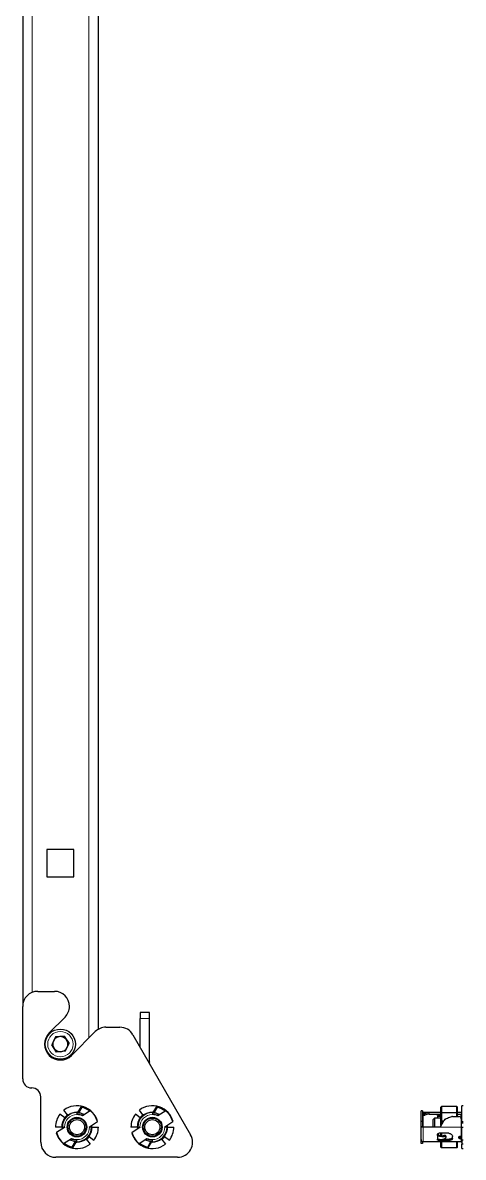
# Model space of a CAD drawing. Header units: millimetres. Extents: x -287 to 523, y -14 to 1990.
# Drawn here: x 119.4 to 265.5, y 134.3 to 510.3 of the extents above; entities that cross this region are included whole.
import ezdxf

# ---------------------------------------------------------------- set-up
doc = ezdxf.new("R2010")
doc.units = ezdxf.units.MM

msp = doc.modelspace()

# ---------------------------------------------------------------- linework, layer by layer
at = {"color": 8, "linetype": 'Continuous', "lineweight": 18}
for p, q in [((122.54, 1848.26), (122.54, 188.89)), ((141.34, 173.74), (141.34, 1848.26)), ((158.44, 180.26), (161.44, 180.26)), ((161.2, 165.86), (161.44, 165.86)), ((252.22, 148.01), (252.22, 144.26)), ((264.82, 147.71), (264.82, 148.61)), ((252.22, 144.26), (252.22, 139.41)), ((264.82, 144.26), (257.82, 144.26)), ((264.82, 141.31), (264.82, 144.26)), ((257.42, 140.32), (257.42, 139.87)), ((260.72, 139.87), (260.72, 140.32)), ((264.57, 140.81), (264.57, 140.41)), ((264.82, 139.41), (264.82, 140.41))]:
    msp.add_line(p, q, dxfattribs=at)
at = {"color": 7, "linetype": 'Continuous', "lineweight": 25}
for p, q in [((144.44, 1848.26), (144.44, 176.64)), ((119.44, 1819.06), (119.44, 184.26)), ((136.44, 236.26), (127.44, 236.26)), ((127.44, 236.26), (127.44, 227.26)), ((136.44, 227.26), (136.44, 236.26)), ((127.44, 227.26), (136.44, 227.26)), ((124.44, 189.26), (129.94, 189.26)), ((119.44, 160.26), (119.44, 184.26)), ((134.94, 184.26), (134.94, 184.26)), ((133.48, 180.72), (128.23, 175.47)), ((161.44, 182.26), (158.44, 182.26)), ((158.44, 182.26), (158.44, 180.26)), ((161.44, 180.26), (161.44, 182.26)), ((147.05, 177.37), (151.67, 177.37)), ((158.44, 170.64), (158.44, 180.26)), ((161.44, 165.86), (161.44, 180.26)), ((130.31, 174.14), (129.07, 171.53)), ((133.18, 174.37), (130.31, 174.14)), ((133.18, 174.37), (134.82, 171.99)), ((135.66, 168.05), (143.51, 175.91)), ((156, 174.87), (175.11, 141.76)), ((130.7, 169.16), (129.07, 171.53)), ((133.58, 169.39), (130.7, 169.16)), ((133.58, 169.39), (134.82, 171.99)), ((161.44, 165.86), (161.42, 165.48)), ((125.44, 139.26), (125.44, 154.26)), ((137.74, 149.07), (138.91, 151.11)), ((139.01, 150.88), (137.95, 149.04)), ((138.91, 151.11), (139.01, 150.88)), ((162.74, 149.07), (163.91, 151.11)), ((164.01, 150.88), (162.95, 149.04)), ((163.91, 151.11), (164.01, 150.88)), ((258.24, 151.11), (258.12, 150.88)), ((258.12, 148.93), (258.12, 150.88)), ((258.24, 151.11), (258.24, 148.96)), ((263.32, 151.11), (258.24, 151.11)), ((263.32, 148.96), (263.32, 151.11)), ((263.52, 150.98), (263.32, 151.11)), ((263.52, 150.98), (263.52, 148.94)), ((265.52, 151.36), (265.02, 151.36)), ((265.02, 146.1), (265.02, 151.36)), ((133.39, 147.38), (131.81, 148.58)), ((134.33, 148.32), (133.12, 149.9)), ((134.28, 148.3), (133.4, 147.43)), ((137.44, 149.31), (137.44, 149.11)), ((137.44, 149.31), (137.87, 149.29)), ((137.44, 149.11), (137.44, 148.41)), ((137.44, 148.56), (137.47, 148.61)), ((137.69, 148.58), (137.59, 148.41)), ((141.86, 149.69), (139.25, 148)), ((139.49, 148.66), (139.28, 148.21)), ((158.39, 147.38), (156.81, 148.58)), ((159.33, 148.32), (158.12, 149.9)), ((159.28, 148.3), (158.4, 147.43)), ((162.44, 149.31), (162.44, 149.11)), ((162.44, 149.31), (162.87, 149.29)), ((162.44, 149.11), (162.44, 148.41)), ((162.44, 148.56), (162.47, 148.61)), ((162.69, 148.58), (162.59, 148.41)), ((166.86, 149.69), (164.25, 148)), ((164.49, 148.66), (164.28, 148.21)), ((251.52, 146.09), (251.52, 149.69)), ((252.02, 149.69), (251.52, 149.69)), ((252.02, 149.69), (252.02, 146.09)), ((254.22, 149.11), (252.22, 149.11)), ((252.72, 148.66), (252.22, 148.66)), ((252.22, 148.66), (252.22, 148.21)), ((252.22, 148.21), (252.72, 148.21)), ((252.72, 148.21), (252.72, 148.66)), ((254.22, 148.61), (254.22, 149.11)), ((258.12, 149.11), (254.22, 149.11)), ((254.22, 148.61), (258.12, 148.61)), ((256.02, 147.26), (255.52, 146.76)), ((255.52, 144.26), (255.52, 146.76)), ((258.12, 147.26), (256.02, 147.26)), ((256.02, 147.26), (256.02, 144.26)), ((256.92, 147.97), (256.92, 147.8)), ((256.92, 147.8), (258.12, 147.92)), ((256.92, 147.8), (256.92, 147.26)), ((257.42, 148.21), (258.12, 148.21)), ((258.24, 148.96), (258.12, 148.93)), ((258.12, 146.26), (258.12, 148.93)), ((263.32, 148.96), (258.24, 148.96)), ((258.24, 148.96), (258.24, 146.26)), ((261.92, 147.76), (264.07, 147.76)), ((263.52, 148.94), (263.32, 148.96)), ((263.32, 147.76), (263.32, 148.96)), ((264.82, 149.11), (263.52, 149.11)), ((263.52, 148.94), (263.52, 147.76)), ((263.52, 148.61), (264.82, 148.61)), ((264.72, 148.41), (263.52, 148.41)), ((264.72, 148.41), (264.72, 147.39)), ((264.72, 147.71), (264.82, 147.71)), ((265.02, 147.26), (264.78, 147.26)), ((264.82, 147.01), (264.82, 144.26)), ((132.39, 144.26), (130.34, 144.26)), ((133.3, 144.13), (130.69, 142.44)), ((132.39, 144.26), (132.59, 144.26)), ((132.59, 144.26), (133.29, 144.26)), ((132.59, 143.68), (132.59, 144.26)), ((133.09, 144.26), (133.09, 144)), ((141.59, 144.39), (144.2, 146.09)), ((142.29, 144.26), (141.59, 144.26)), ((141.79, 144.26), (141.79, 144.52)), ((142.29, 144.85), (142.29, 144.26)), ((142.49, 144.26), (142.29, 144.26)), ((142.49, 144.26), (144.54, 144.26)), ((144.16, 146.06), (144.3, 146.1)), ((157.39, 144.26), (155.34, 144.26)), ((158.3, 144.13), (155.69, 142.44)), ((157.39, 144.26), (157.59, 144.26)), ((157.59, 144.26), (158.29, 144.26)), ((157.59, 143.68), (157.59, 144.26)), ((158.09, 144.26), (158.09, 144)), ((166.59, 144.39), (169.2, 146.09)), ((167.29, 144.26), (166.59, 144.26)), ((166.79, 144.26), (166.79, 144.52)), ((167.29, 144.85), (167.29, 144.26)), ((167.49, 144.26), (167.29, 144.26)), ((167.49, 144.26), (169.54, 144.26)), ((169.16, 146.06), (169.3, 146.1)), ((252.02, 146.09), (251.52, 146.09)), ((251.52, 144.39), (251.52, 146.09)), ((252.02, 144.39), (251.52, 144.39)), ((251.52, 144.26), (251.52, 144.39)), ((252.22, 144.26), (251.52, 144.26)), ((251.52, 140.11), (251.52, 144.26)), ((252.02, 146.09), (252.02, 144.39)), ((252.02, 144.39), (252.02, 144.26)), ((257.82, 144.26), (252.22, 144.26)), ((258.98, 146.26), (257.82, 144.26)), ((258.24, 146.26), (258.12, 146.26)), ((258.12, 144.78), (258.12, 146.26)), ((258.98, 146.26), (258.24, 146.26)), ((258.24, 146.26), (258.24, 144.98)), ((265.02, 145.71), (264.82, 145.71)), ((265.02, 144.26), (264.82, 144.26)), ((265.02, 146.1), (265.52, 146.1)), ((265.02, 145.57), (265.02, 146.1)), ((265.52, 145.57), (265.02, 145.57)), ((265.02, 139.94), (265.02, 144.26)), ((265.02, 144.26), (265.52, 144.26)), ((130.72, 142.46), (130.59, 142.42)), ((133.03, 138.83), (135.64, 140.53)), ((135.39, 139.87), (135.61, 140.32)), ((135.88, 137.65), (136.94, 139.48)), ((137.15, 139.45), (135.98, 137.42)), ((137.44, 139.21), (137.02, 139.23)), ((137.2, 139.94), (137.3, 140.12)), ((137.44, 139.96), (137.42, 139.92)), ((137.44, 139.41), (137.44, 140.11)), ((137.44, 139.21), (137.44, 139.41)), ((140.56, 140.21), (141.77, 138.63)), ((140.61, 140.22), (141.48, 141.09)), ((141.5, 141.15), (143.08, 139.94)), ((155.72, 142.46), (155.59, 142.42)), ((158.03, 138.83), (160.64, 140.53)), ((160.39, 139.87), (160.61, 140.32)), ((160.88, 137.65), (161.94, 139.48)), ((162.15, 139.45), (160.98, 137.42)), ((162.44, 139.21), (162.02, 139.23)), ((162.2, 139.94), (162.3, 140.12)), ((162.44, 139.96), (162.42, 139.92)), ((162.44, 139.41), (162.44, 140.11)), ((162.44, 139.21), (162.44, 139.41)), ((165.56, 140.21), (166.77, 138.63)), ((165.61, 140.22), (166.48, 141.09)), ((166.5, 141.15), (168.08, 139.94)), ((251.52, 138.83), (251.52, 140.11)), ((252.02, 139.44), (252.02, 138.83)), ((254.22, 139.41), (252.22, 139.41)), ((264.82, 139.41), (254.22, 139.41)), ((256.92, 141.45), (256.92, 141.77)), ((256.92, 141.45), (256.92, 140.31)), ((256.92, 140.1), (256.92, 140.31)), ((260.72, 142.21), (257.42, 142.21)), ((260.72, 139.87), (257.42, 139.87)), ((258.12, 141.49), (258.12, 142.21)), ((258.12, 137.65), (258.12, 139.41)), ((258.24, 142.21), (258.24, 141.44)), ((258.24, 139.41), (258.24, 137.42)), ((259, 140.32), (260.72, 140.32)), ((259.81, 141.21), (259.57, 141.5)), ((259.85, 141.07), (259.85, 141.04)), ((261.92, 140.51), (261.92, 141.19)), ((263.32, 137.42), (263.32, 139.41)), ((263.52, 139.41), (263.52, 137.55)), ((264.02, 140.77), (264.02, 140.89)), ((264.57, 141.31), (264.82, 141.31)), ((264.57, 140.81), (264.82, 140.81)), ((264.57, 140.41), (264.82, 140.41)), ((264.72, 141.31), (264.72, 140.81)), ((264.72, 141.26), (264.98, 141.26)), ((265.52, 139.94), (265.02, 139.94)), ((265.02, 139.94), (265.02, 138.63)), ((135.88, 137.65), (135.98, 137.42)), ((160.88, 137.65), (160.98, 137.42)), ((252.02, 138.83), (251.52, 138.83)), ((258.12, 137.65), (258.24, 137.42)), ((263.32, 137.42), (258.24, 137.42)), ((263.32, 137.42), (263.52, 137.55)), ((265.52, 138.63), (265.02, 138.63)), ((265.02, 137.16), (265.02, 138.63)), ((265.02, 137.16), (265.52, 137.16)), ((170.78, 134.26), (130.44, 134.26))]:
    msp.add_line(p, q, dxfattribs=at)
at = {"color": 7, "linetype": 'Continuous', "lineweight": 25, "flags": 128}
for points in [[(252.22, 149.11), (252.09, 149.1), (252.02, 149.08)], [(265.02, 148.64), (264.96, 148.63), (264.82, 148.61)], [(265.02, 147.74), (264.96, 147.72), (264.82, 147.71)], [(264.72, 141.14), (264.77, 141.23), (264.78, 141.26)], [(265.02, 141.19), (265.02, 141.21), (265.01, 141.23), (264.99, 141.26), (264.96, 141.27), (264.93, 141.29), (264.9, 141.3), (264.86, 141.31), (264.82, 141.31)], [(265.02, 140.79), (264.96, 140.8), (264.82, 140.81)]]:
    msp.add_lwpolyline(points, dxfattribs=at)
at = {"color": 7, "linetype": 'Continuous', "lineweight": 25}
for centre, radius in [((131.94, 171.76), 5), ((137.44, 144.26), 3.25), ((137.44, 144.26), 3), ((137.44, 144.26), 2.5), ((162.44, 144.26), 3.25), ((162.44, 144.26), 3), ((162.44, 144.26), 2.5)]:
    msp.add_circle(centre, radius, dxfattribs=at)
at = {"color": 8, "linetype": 'Continuous', "lineweight": 18}
msp.add_circle((131.94, 171.76), 4.2, dxfattribs=at)
at = {"color": 7, "linetype": 'Continuous', "lineweight": 25}
for centre, radius, start, end in [((124.44, 184.26), 5, 90, 180), ((129.94, 184.26), 5, 0, 90), ((129.94, 184.26), 5, 315, 0), ((147.05, 172.37), 5, 90, 135), ((151.67, 172.37), 5, 30, 90), ((131.94, 171.76), 5.25, 135, 315), ((131.94, 171.76), 2.5, 94.5743, 154.5743), ((131.94, 171.76), 2.5, 34.5743, 94.5743), ((131.94, 171.76), 2.5, 334.5743, 34.5743), ((131.94, 171.76), 2.5, 154.5743, 214.5743), ((131.94, 171.76), 2.5, 214.5743, 274.5743), ((131.94, 171.76), 2.5, 274.5743, 334.5743), ((122.44, 160.26), 3, 180, 270), ((122.44, 154.26), 3, 0, 90), ((137.44, 144.26), 7.1, 15, 127.5), ((137.44, 144.26), 7, 50.8871, 77.8871), ((137.44, 144.26), 6.8, 51.4319, 76.6644), ((162.44, 144.26), 7.1, 15, 127.5), ((162.44, 144.26), 7, 50.8871, 77.8871), ((162.44, 144.26), 6.8, 51.4319, 76.6644), ((137.44, 144.26), 7.1, 142.5, 180), ((137.44, 144.26), 4.85, 90, 180), ((137.44, 144.26), 4.15, 64.203, 90), ((137.44, 144.26), 7, 15.1129, 50.8871), ((162.44, 144.26), 7.1, 142.5, 180), ((162.44, 144.26), 4.85, 90, 180), ((162.44, 144.26), 4.15, 64.203, 90), ((162.44, 144.26), 7, 15.1129, 50.8871), ((252.22, 148.41), 0.2, 90, 180), ((261.92, 147.01), 0.75, 90, 105.0484), ((264.07, 147.01), 0.75, 0, 90), ((264.82, 149.31), 0.2, 270, 0), ((264.92, 147.34), 0.0996, 305.5332, 356.0721), ((137.44, 144.26), 4.15, 180, 181.797), ((137.44, 144.26), 4.85, 270, 0), ((137.44, 144.26), 4.15, 0, 1.797), ((137.44, 144.26), 7.1, 322.5, 0), ((162.44, 144.26), 4.15, 180, 181.797), ((162.44, 144.26), 4.85, 270, 0), ((162.44, 144.26), 4.15, 0, 1.797), ((162.44, 144.26), 7.1, 322.5, 0), ((130.44, 139.26), 5, 180, 270), ((137.44, 144.26), 7.1, 195, 307.5), ((137.44, 144.26), 7, 195.1129, 230.8871), ((137.44, 144.26), 4.15, 244.203, 270), ((162.44, 144.26), 7.1, 195, 307.5), ((162.44, 144.26), 7, 195.1129, 230.8871), ((162.44, 144.26), 4.15, 244.203, 270), ((170.78, 139.26), 5, 270, 30), ((252.22, 140.11), 0.7, 180, 270), ((264.84, 140.23), 0.183, 7.3339, 95.8124), ((264.82, 139.21), 0.2, 0, 90), ((137.44, 144.26), 7, 230.8871, 257.8871), ((137.44, 144.26), 6.8, 231.4319, 256.6644), ((162.44, 144.26), 7, 230.8871, 257.8871), ((162.44, 144.26), 6.8, 231.4319, 256.6644)]:
    msp.add_arc(centre, radius, start, end, dxfattribs=at)
at = {"color": 8, "linetype": 'Continuous', "lineweight": 18}
for centre, radius, start, end in [((137.44, 144.26), 5.05, 142.5, 180), ((137.44, 144.26), 4.15, 90, 180), ((137.44, 144.26), 5.05, 90, 127.5), ((162.44, 144.26), 5.05, 142.5, 180), ((162.44, 144.26), 4.15, 90, 180), ((162.44, 144.26), 5.05, 90, 127.5), ((137.44, 144.26), 4.15, 270, 0), ((137.44, 144.26), 5.05, 322.5, 0), ((162.44, 144.26), 4.15, 270, 0), ((162.44, 144.26), 5.05, 322.5, 0), ((137.44, 144.26), 5.05, 270, 307.5), ((162.44, 144.26), 5.05, 270, 307.5)]:
    msp.add_arc(centre, radius, start, end, dxfattribs=at)
at = {"color": 7, "linetype": 'Continuous', "lineweight": 25}
for points, knots in [([(133.5, 147.08), (133.42, 147.21), (133.32, 147.36), (133.43, 147.39), (133.45, 147.39)], [0, 0, 0, 0, 0.832234, 1, 1, 1, 1]), ([(134.63, 148.21), (134.5, 148.29), (134.35, 148.39), (134.32, 148.28), (134.32, 148.26)], [0, 0, 0, 0, 0.832234, 1, 1, 1, 1]), ([(137.44, 149.11), (137.84, 149.08), (138.54, 149.02), (139.2, 148.77), (139.49, 148.66)], [0, 0, 0, 0, 0.559866, 1, 1, 1, 1]), ([(137.44, 148.61), (137.8, 148.59), (138.43, 148.54), (139.02, 148.31), (139.28, 148.21)], [0, 0, 0, 0, 0.559785, 1, 1, 1, 1]), ([(158.5, 147.08), (158.42, 147.21), (158.32, 147.36), (158.43, 147.39), (158.45, 147.39)], [0, 0, 0, 0, 0.832234, 1, 1, 1, 1]), ([(159.63, 148.21), (159.5, 148.29), (159.35, 148.39), (159.32, 148.28), (159.32, 148.26)], [0, 0, 0, 0, 0.8322341, 1, 1, 1, 1]), ([(162.44, 149.11), (162.84, 149.08), (163.54, 149.02), (164.2, 148.77), (164.49, 148.66)], [0, 0, 0, 0, 0.559866, 1, 1, 1, 1]), ([(162.44, 148.61), (162.8, 148.59), (163.43, 148.54), (164.02, 148.31), (164.28, 148.21)], [0, 0, 0, 0, 0.559785, 1, 1, 1, 1]), ([(252.22, 149.11), (252.22, 149.08), (252.22, 149.02), (252.22, 148.77), (252.22, 148.66)], [0, 0, 0, 0, 0.559866, 1, 1, 1, 1]), ([(254.22, 149.11), (253.94, 149.08), (253.44, 149.02), (252.94, 148.77), (252.72, 148.66)], [0, 0, 0, 0, 0.559911, 1, 1, 1, 1]), ([(254.22, 148.61), (253.94, 148.59), (253.44, 148.54), (252.94, 148.31), (252.72, 148.21)], [0, 0, 0, 0, 0.559868, 1, 1, 1, 1]), ([(256.92, 147.97), (256.93, 148), (256.94, 148.05), (257.02, 148.12), (257.15, 148.18), (257.29, 148.2), (257.38, 148.2), (257.42, 148.21)], [0, 0, 0, 0, 0.214295, 0.42863, 0.64223, 0.856153, 1, 1, 1, 1]), ([(258.98, 146.26), (259.15, 146.48), (259.5, 146.92), (260.48, 147.39), (261.24, 147.6), (261.73, 147.74)], [0, 0, 0, 0, 0.254027, 0.526591, 1, 1, 1, 1]), ([(265.02, 147.04), (265.02, 147.03), (265.02, 147.01), (265, 146.98), (264.96, 146.95), (264.89, 146.94), (264.84, 146.93), (264.81, 146.93)], [0, 0, 0, 0, 0.187462, 0.362386, 0.517277, 0.750642, 1, 1, 1, 1]), ([(265.02, 145.98), (265.02, 145.97), (265.02, 145.95), (265, 145.92), (264.97, 145.9), (264.89, 145.91), (264.85, 145.91), (264.82, 145.92)], [0, 0, 0, 0, 0.195302, 0.377541, 0.538909, 0.761383, 1, 1, 1, 1]), ([(137.44, 139.41), (137.05, 139.45), (136.35, 139.51), (135.69, 139.76), (135.39, 139.87)], [0, 0, 0, 0, 0.559866, 1, 1, 1, 1]), ([(137.44, 139.91), (137.09, 139.94), (136.45, 139.98), (135.87, 140.22), (135.61, 140.32)], [0, 0, 0, 0, 0.559785, 1, 1, 1, 1]), ([(140.26, 140.31), (140.39, 140.24), (140.54, 140.14), (140.57, 140.25), (140.57, 140.27)], [0, 0, 0, 0, 0.832234, 1, 1, 1, 1]), ([(141.39, 141.45), (141.47, 141.32), (141.57, 141.17), (141.46, 141.14), (141.44, 141.14)], [0, 0, 0, 0, 0.8322341, 1, 1, 1, 1]), ([(162.44, 139.41), (162.05, 139.45), (161.35, 139.51), (160.69, 139.76), (160.39, 139.87)], [0, 0, 0, 0, 0.559866, 1, 1, 1, 1]), ([(162.44, 139.91), (162.09, 139.94), (161.45, 139.98), (160.87, 140.22), (160.61, 140.32)], [0, 0, 0, 0, 0.559785, 1, 1, 1, 1]), ([(165.26, 140.31), (165.39, 140.24), (165.54, 140.14), (165.57, 140.25), (165.57, 140.27)], [0, 0, 0, 0, 0.832234, 1, 1, 1, 1]), ([(166.39, 141.45), (166.47, 141.32), (166.57, 141.17), (166.46, 141.14), (166.44, 141.14)], [0, 0, 0, 0, 0.832234, 1, 1, 1, 1]), ([(256.92, 141.77), (256.93, 141.82), (256.94, 141.92), (257.02, 142.05), (257.15, 142.15), (257.29, 142.2), (257.38, 142.21), (257.42, 142.21)], [0, 0, 0, 0, 0.214373, 0.428779, 0.642592, 0.856666, 1, 1, 1, 1]), ([(256.92, 141.74), (257.35, 141.64), (257.94, 141.5), (258.76, 141.39), (259.05, 141.51), (259.2, 141.57)], [0, 0, 0, 0, 0.56666, 0.780905, 1, 1, 1, 1]), ([(256.92, 141.45), (257.42, 141.34), (258.09, 141.19), (258.99, 141.08), (259.29, 141.2), (259.45, 141.26)], [0, 0, 0, 0, 0.587693, 0.790818, 1, 1, 1, 1]), ([(256.92, 140.31), (257.42, 140.25), (258.09, 140.17), (258.99, 140.27), (259.29, 140.44), (259.45, 140.53)], [0, 0, 0, 0, 0.587693, 0.790818, 1, 1, 1, 1]), ([(257.42, 139.87), (257.37, 139.87), (257.25, 139.87), (257.1, 139.91), (256.99, 139.97), (256.93, 140.04), (256.92, 140.08), (256.92, 140.1)], [0, 0, 0, 0, 0.214445, 0.428893, 0.643239, 0.857188, 1, 1, 1, 1]), ([(259.2, 141.57), (259.24, 141.58), (259.34, 141.61), (259.46, 141.59), (259.51, 141.56), (259.53, 141.55)], [0, 0, 0, 0, 0.3691258, 0.7382556, 1, 1, 1, 1]), ([(259.85, 141.07), (259.84, 141.11), (259.84, 141.18), (259.76, 141.26), (259.65, 141.3), (259.54, 141.29), (259.47, 141.27), (259.45, 141.26)], [0, 0, 0, 0, 0.225883, 0.451767, 0.67765, 0.903524, 1, 1, 1, 1]), ([(259.45, 140.53), (259.49, 140.56), (259.59, 140.61), (259.72, 140.73), (259.81, 140.86), (259.85, 140.97), (259.85, 141.02), (259.85, 141.04)], [0, 0, 0, 0, 0.225867, 0.451734, 0.677598, 0.903479, 1, 1, 1, 1]), ([(259.57, 141.5), (259.56, 141.51), (259.55, 141.53), (259.53, 141.54), (259.53, 141.55)], [0, 0, 0, 0, 0.872289, 1, 1, 1, 1]), ([(260.72, 142.21), (260.86, 142.2), (261.13, 142.18), (261.49, 141.99), (261.76, 141.73), (261.9, 141.44), (261.92, 141.26), (261.92, 141.19)], [0, 0, 0, 0, 0.213238, 0.42649, 0.63916, 0.849598, 1, 1, 1, 1]), ([(260.72, 140.32), (260.86, 140.33), (261.13, 140.34), (261.49, 140.43), (261.76, 140.58), (261.9, 140.77), (261.92, 140.92), (261.92, 140.98)], [0, 0, 0, 0, 0.2128745, 0.4257668, 0.6379374, 0.8473525, 1, 1, 1, 1]), ([(261.92, 140.51), (261.91, 140.43), (261.89, 140.26), (261.69, 140.07), (261.39, 139.94), (261.05, 139.88), (260.82, 139.87), (260.72, 139.87)], [0, 0, 0, 0, 0.212833, 0.42585, 0.635542, 0.846587, 1, 1, 1, 1]), ([(264.02, 140.89), (264.03, 140.94), (264.04, 141.03), (264.13, 141.15), (264.27, 141.25), (264.43, 141.3), (264.53, 141.31), (264.57, 141.31)], [0, 0, 0, 0, 0.214305, 0.42865, 0.642279, 0.856223, 1, 1, 1, 1]), ([(264.57, 140.41), (264.51, 140.42), (264.39, 140.43), (264.22, 140.48), (264.1, 140.57), (264.03, 140.68), (264.02, 140.75), (264.02, 140.77)], [0, 0, 0, 0, 0.214393, 0.428789, 0.643061, 0.856854, 1, 1, 1, 1]), ([(264.06, 141.04), (264.09, 141), (264.13, 140.93), (264.27, 140.86), (264.43, 140.82), (264.53, 140.81), (264.57, 140.81)], [0, 0, 0, 0, 0.252501, 0.531568, 0.811143, 1, 1, 1, 1])]:
    msp.add_open_spline(points, degree=3, knots=knots, dxfattribs=at)
at = {"color": 8, "linetype": 'Continuous', "lineweight": 18}
msp.add_open_spline([(259.45, 141.26), (259.4, 141.32), (259.34, 141.4), (259.25, 141.5), (259.21, 141.55), (259.2, 141.57)], degree=3, knots=[0, 0, 0, 0, 0.502362, 0.815418, 1, 1, 1, 1], dxfattribs=at)

doc.saveas('drawing.dxf')
